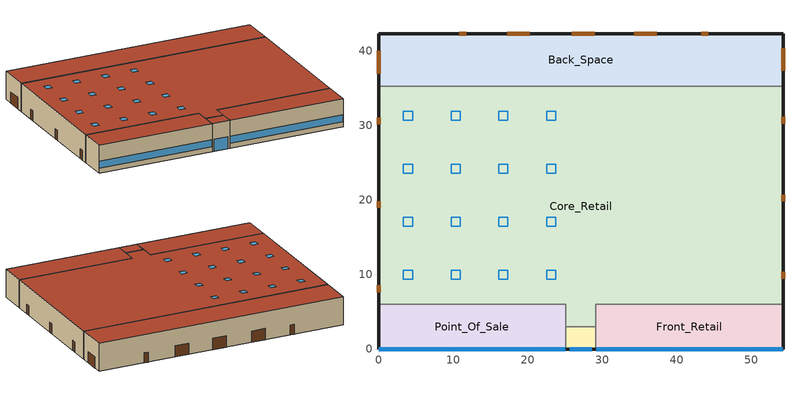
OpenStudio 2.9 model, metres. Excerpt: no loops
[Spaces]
Core_Retail
 floor ground: 54.27,35.27 54.27,6 29.14,6 29.14,3 25.14,3 25.14,6 0,6 0,35.27 z0
 wall outside: 54.27,6 54.27,35.27 / 0,35.27 0,6 z0:6.1
 wall to Back_Space: 54.27,35.27 0,35.27 z0:6.1
 wall to Front_Entry: 25.14,3 29.14,3 z0:6.1
 wall to Point_Of_Sale: 0,6 25.14,6 25.14,3 z0:6.1
 wall to Front_Retail: 29.14,3 29.14,6 54.27,6 z0:6.1
 door: 0,8.54 0,7.62 / 0,19.84 0,18.93 / 0,31.06 0,30.15 / 54.27,9.44 54.27,10.35 / 54.27,19.81 54.27,20.72 / 54.27,30.23 54.27,31.15 z0:2.13
 roof outside: 29.14,3 29.14,6 54.27,6 54.27,35.27 0,35.27 0,6 25.14,6 25.14,3 z6.1
 skylight: 23.78,16.46 23.78,17.68 22.56,17.68 22.56,16.46 z6.1; 4.57,30.7 4.57,31.92 3.35,31.92 3.35,30.7 z6.1; 4.57,9.35 4.57,10.57 3.35,10.57 3.35,9.35 z6.1; 4.57,16.46 4.57,17.68 3.35,17.68 3.35,16.46 z6.1; 17.37,16.46 17.37,17.68 16.15,17.68 16.15,16.46 z6.1; 17.37,30.7 17.37,31.92 16.15,31.92 16.15,30.7 z6.1; 17.37,23.58 17.37,24.8 16.15,24.8 16.15,23.58 z6.1; 4.57,23.58 4.57,24.8 3.35,24.8 3.35,23.58 z6.1; 17.37,9.35 17.37,10.57 16.15,10.57 16.15,9.35 z6.1; 10.97,23.58 10.97,24.8 9.75,24.8 9.75,23.58 z6.1; 10.97,9.35 10.97,10.57 9.75,10.57 9.75,9.35 z6.1; 23.78,23.58 23.78,24.8 22.56,24.8 22.56,23.58 z6.1; 23.78,30.7 23.78,31.92 22.56,31.92 22.56,30.7 z6.1; 10.97,16.46 10.97,17.68 9.75,17.68 9.75,16.46 z6.1; 23.78,9.35 23.78,10.57 22.56,10.57 22.56,9.35 z6.1; 10.97,30.7 10.97,31.92 9.75,31.92 9.75,30.7 z6.1
Back_Space
 floor ground: 54.27,42.27 54.27,35.27 0,35.27 0,42.27 z0
 wall outside: 54.27,35.27 54.27,42.27 0,42.27 0,35.27 z0:6.1
 door: 44.21,42.27 43.3,42.27 / 11.75,42.27 10.83,42.27 z0:2.13; 54.27,37.32 54.27,40.36 / 37.36,42.27 34.31,42.27 / 28.98,42.27 25.93,42.27 / 20.31,42.27 17.26,42.27 / 0,40.01 0,36.96 z0:2.44
 roof outside: 54.27,35.27 54.27,42.27 0,42.27 0,35.27 z6.1
Front_Retail
 floor ground: 54.27,6 54.27,0 29.14,0 29.14,6 z0
 wall outside: 29.14,0 54.27,0 54.27,6 z0:6.1
 wall to Front_Entry: 29.14,3 29.14,0 z0:6.1
 window: 29.19,0 54.22,0 z1.14:2.66
 roof outside: 54.27,0 54.27,6 29.14,6 29.14,0 z6.1
Point_Of_Sale
 floor ground: 25.14,6 25.14,0 0,0 0,6 z0
 wall outside: 0,6 0,0 25.14,0 z0:6.1
 wall to Front_Entry: 25.14,0 25.14,3 z0:6.1
 window: 0.05,0 25.09,0 z1.14:2.66
 roof outside: 25.14,0 25.14,6 0,6 0,0 z6.1
Front_Entry
 floor ground: 29.14,3 29.14,0 25.14,0 25.14,3 z0
 wall outside: 25.14,0 29.14,0 z0:6.1
 window: 25.64,0 28.64,0 z0.05:2.66
 roof outside: 29.14,0 29.14,3 25.14,3 25.14,0 z6.1
[Schedule:Ruleset]
RetailStandalone BLDG_SWH_SCH: Default Day Schedule=RetailStandalone BLDG_SWH_SCH Default; Summer Design Day Schedule=RetailStandalone BLDG_SWH_SCH Summer Design Day; Winter Design Day Schedule=RetailStandalone BLDG_SWH_SCH Winter Design Day
[Schedule:Day]
Clothing Schedule Summer Clothes: 24, 0, 0.5
RetailStandalone BLDG_OCC_SCH_2010 Sat Day: 7, 0, 0, 8, 0, 0.1, 9, 0, 0.2, 10, 0, 0.5, 11, 0, 0.6, 17, 0, 0.8, 18, 0, 0.6, 21, 0, 0.2, 22, 0, 0.1, 24, 0, 0
RetailStandalone BLDG_OCC_SCH_2010 Wkdy Day: 7, 0, 0, 8, 0, 0.1, 9, 0, 0.2, 11, 0, 0.5, 15, 0, 0.7, 16, 0, 0.8, 17, 0, 0.7, 19, 0, 0.5, 21, 0, 0.3, 24, 0, 0
RetailStandalone BLDG_LIGHT_BACK_SCH_2013 Sat Day: 7, 0, 0.05, 8, 0, 0.0782046, 9, 0, 0.234614, 10, 0, 0.469228, 18, 0, 0.703842, 19, 0, 0.391023, 21, 0, 0.234614, 22, 0, 0.0782046, 24, 0, 0.05
RetailStandalone BLDG_LIGHT_BACK_SCH_2013 Wkdy Day: 7, 0, 0.05, 8, 0, 0.156409, 9, 0, 0.312819, 18, 0, 0.703842, 21, 0, 0.391023, 22, 0, 0.2, 24, 0, 0.05
RetailStandalone BLDG_EQUIP_SCH_2013 Sat Day: 7, 0, 0.148029, 8, 0, 0.29916, 9, 0, 0.4986, 10, 0, 0.797761, 18, 0, 0.897481, 19, 0, 0.698041, 21, 0, 0.4986, 22, 0, 0.29916, 24, 0, 0.148029
RetailStandalone BLDG_EQUIP_SCH_2013 Wkdy Day: 7, 0, 0.197373, 8, 0, 0.39888, 9, 0, 0.59832, 19, 0, 0.897481, 21, 0, 0.698041, 24, 0, 0.197373
RetailStandalone INFIL_SCH_PNNL SmrDsn|Wkdy Day: 6, 0, 1, 21, 0, 0.25, 24, 0, 1
RetailStandalone INFIL_SCH_PNNL WntrDsn|Sat Day: 6, 0, 1, 22, 0, 0.25, 24, 0, 1
RetailStandalone HTGSETP_SCH_NO_OPTIMUM Sat Day: 5, 0, 15.56, 22, 0, 21.11, 24, 0, 15.56
RetailStandalone HTGSETP_SCH_NO_OPTIMUM Wkdy Day: 5, 0, 15.56, 21, 0, 21.11, 24, 0, 15.56
RetailStandalone CLGSETP_SCH_NO_SETBACK Default|Sat|Wkdy Day: 24, 0, 23.89
RetailStandalone BLDG_LIGHT_SCH_2013 Sat Day: 7, 0, 0.05, 8, 0, 0.1, 9, 0, 0.3, 10, 0, 0.6, 18, 0, 0.9, 19, 0, 0.5, 21, 0, 0.3, 22, 0, 0.1, 24, 0, 0.05
RetailStandalone BLDG_LIGHT_SCH_2013 Wkdy Day: 7, 0, 0.05, 8, 0, 0.2, 9, 0, 0.4, 18, 0, 0.9, 21, 0, 0.5, 22, 0, 0.2, 24, 0, 0.05
RetailStandalone HTGSETP_SCH_YES_OPTIMUM Sat Day: 5, 0, 15.56, 6, 0, 17.8, 7, 0, 20, 22, 0, 21.11, 24, 0, 15.56
RetailStandalone HTGSETP_SCH_YES_OPTIMUM Wkdy Day: 5, 0, 15.56, 6, 0, 17.8, 7, 0, 20, 21, 0, 21.11, 24, 0, 15.56
RetailStandalone CLGSETP_SCH_YES_OPTIMUM Sat Day: 5, 0, 29.44, 6, 0, 27.8, 7, 0, 25.6, 22, 0, 23.89, 24, 0, 29.44
RetailStandalone CLGSETP_SCH_YES_OPTIMUM Wkdy Day: 5, 0, 29.44, 6, 0, 27.8, 7, 0, 25.6, 21, 0, 23.89, 24, 0, 29.44
RetailStandalone BLDG_LIGHT_ENTRY_SCH_2013 Sat Day: 7, 0, 0.05, 8, 0, 0.082, 9, 0, 0.246, 10, 0, 0.492, 18, 0, 0.738, 19, 0, 0.41, 21, 0, 0.246, 22, 0, 0.082, 24, 0, 0.05
RetailStandalone BLDG_LIGHT_ENTRY_SCH_2013 Wkdy Day: 7, 0, 0.05, 8, 0, 0.164, 9, 0, 0.328, 18, 0, 0.738, 21, 0, 0.41, 22, 0, 0.2, 24, 0, 0.05
RetailStandalone HTGSETP_SCH_FrontEntry_STD2013 Sat Day: 6, 0, 15.56, 22, 0, 16, 24, 0, 15.56
RetailStandalone HTGSETP_SCH_FrontEntry_STD2013 WntrDsn|Wkdy Day: 6, 0, 15.56, 21, 0, 16, 24, 0, 15.56
RetailStandalone BLDG_LIGHT_FRONT_SCH_2013 Sat Day: 7, 0, 0.05, 8, 0, 0.09682, 9, 0, 0.29046, 10, 0, 0.58092, 18, 0, 0.87138, 19, 0, 0.4841, 21, 0, 0.29046, 22, 0, 0.09682, 24, 0, 0.05
RetailStandalone BLDG_LIGHT_FRONT_SCH_2013 Wkdy Day: 7, 0, 0.05, 8, 0, 0.19364, 9, 0, 0.38728, 18, 0, 0.87138, 21, 0, 0.4841, 22, 0, 0.2, 24, 0, 0.05
RetailStandalone HVACOperationSchd SmrDsn|Wkdy Day: 6, 0, 0, 21, 0, 1, 24, 0, 0
RetailStandalone HVACOperationSchd WntrDsn|Sat Day: 6, 0, 0, 22, 0, 1, 24, 0, 0
RetailStandalone MinOA_MotorizedDamper_Sched Sat Day: 7, 0, 0, 22, 0, 1, 24, 0, 0
RetailStandalone MinOA_MotorizedDamper_Sched SmrDsn|Wkdy Day: 7, 0, 0, 21, 0, 1, 24, 0, 0
Service Water Loop Temp - 140F Default; Mixed Water At Faucet Temp - 140F Default: 24, 0, 60
Fraction Sensible - 0.2 Default: 24, 0, 0.2
Fraction Latent - 0.05 Default: 24, 0, 0.05
RetailStandalone BLDG_SWH_SCH Default: 9, 0, 0, 10, 0, 0.14, 11, 0, 0.29, 12, 0, 0.31, 14, 0, 0.36, 15, 0, 0.34, 16, 0, 0.35, 17, 0, 0.37, 18, 0, 0.34, 19, 0, 0.25, 24, 0, 0
RetailStandalone BLDG_SWH_SCH Summer Design Day; RetailStandalone BLDG_SWH_SCH SmrDsn|Wkdy Day: 7, 0, 0, 8, 0, 0.15, 9, 0, 0.23, 10, 0, 0.32, 11, 0, 0.41, 12, 0, 0.57, 13, 0, 0.62, 14, 0, 0.61, 15, 0, 0.5, 16, 0, 0.45, 17, 0, 0.46, 18, 0, 0.47, 19, 0, 0.42, 20, 0, 0.34, 21, 0, 0.33, 24, 0, 0
RetailStandalone BLDG_SWH_SCH Winter Design Day; RetailStandalone BLDG_SWH_SCH WntrDsn|Sat Day: 7, 0, 0, 8, 0, 0.2, 9, 0, 0.24, 10, 0, 0.27, 11, 0, 0.42, 12, 0, 0.54, 13, 0, 0.59, 14, 0, 0.6, 15, 0, 0.49, 16, 0, 0.48, 17, 0, 0.47, 18, 0, 0.46, 19, 0, 0.44, 20, 0, 0.36, 21, 0, 0.29, 22, 0, 0.22, 24, 0, 0
[Schedule:Rule] Schedule Ruleset=RetailStandalone BLDG_SWH_SCH; Date Specification Type=DateRange; Start Month=1; Start Day=1; End Month=12; End Day=31
Name | Rule Order | Day Schedule | Apply Monday | Apply Tuesday | Apply Wednesday | Apply Thursday | Apply Friday | Apply Saturday
Schedule Rule 29 | 1 | RetailStandalone BLDG_SWH_SCH SmrDsn|Wkdy Day | Yes | Yes | Yes | Yes | Yes
Schedule Rule 30 | 0 | RetailStandalone BLDG_SWH_SCH WntrDsn|Sat Day |  |  |  |  |  | Yes
